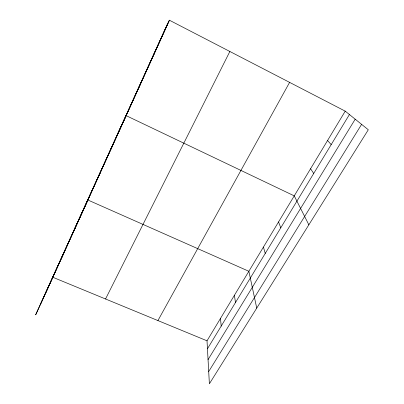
<?xml version="1.0" encoding="UTF-8"?>
<svg xmlns="http://www.w3.org/2000/svg" width="404" height="404" viewBox="0 0 404 404"><rect width="100%" height="100%" fill="white"/><g stroke="black" fill="none" stroke-linecap="round" stroke-linejoin="round"><path stroke-width="0.61" d="M40.622 304.02L167.377 24.245M45.379 293.642L168.872 21.23M169.382 20.2L35.693 314.777L169.382 20.2L345.228 111.15L368.307 129.765L209.383 383.8L207.02 340.804L345.228 111.15M74.326 229.497L87.895 200.01L248.859 271.286L256.737 308.111M73.038 232.719L75.77 226.775M61.145 258.959L64.105 252.515M97.914 177.811L100.142 172.993M110.938 149.081L112.873 144.89M117.185 134.88L126.134 115.635L294.248 195.864L308.843 224.816M138.658 87.905L139.946 85.158M153.434 55.297L154.348 53.373M105.545 298.99L229.866 51.485M157.924 320.574L289.602 82.381M207.459 348.768L349.425 114.534M208.055 359.631L355.202 119.195M208.711 371.518L361.605 124.361M52.879 277.285L207.02 340.804M327.553 140.521L331.199 144.602M310.57 168.741L313.716 173.452M278.543 221.958L280.78 227.795M263.423 247.081L265.251 253.409M234.396 295.314L235.487 302.525M220.458 318.473L221.21 326.079"/></g></svg>
